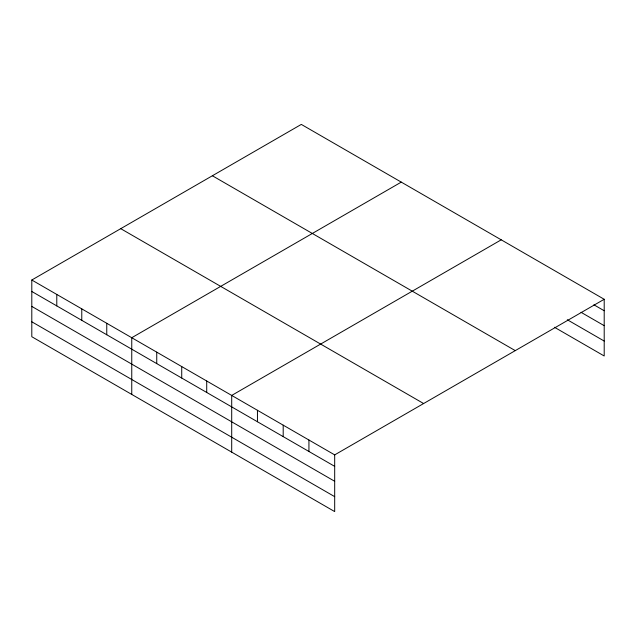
<?xml version="1.0" encoding="UTF-8"?>
<svg xmlns="http://www.w3.org/2000/svg" width="636" height="636" viewBox="0 0 636 636"><rect width="100%" height="100%" fill="white"/><g stroke="black" fill="none" stroke-linecap="round" stroke-linejoin="round"><path stroke-width="0.95" d="M334.687 481.277L334.687 454.883L31.8 280.015L31.8 336.722L334.687 511.59L334.687 481.277L31.8 306.409M31.8 280.015L301.313 124.41L604.2 299.278L604.2 355.985L554.425 327.246M401.268 182.119L131.755 337.724L131.755 394.423M501.216 239.828L231.703 395.425L231.703 452.132M334.687 454.883L604.2 299.278M593.905 304.803L604.2 310.75M581.026 312.3L604.2 325.672M567.296 319.749L604.2 341.055M212.376 175.759L515.263 350.627M120.737 228.666L423.624 403.534M31.8 291.479L334.687 466.347M31.8 321.792L334.687 496.66M308.937 440.017L308.937 451.488M283.195 425.158L283.195 436.622M257.453 410.292L257.453 421.755M206.716 381.004L206.716 392.468M181.729 366.575L181.729 378.038M156.742 352.145L156.742 363.617M106.761 323.295L106.761 334.759M81.774 308.865L81.774 320.337M56.787 294.444L56.787 305.908"/></g></svg>
